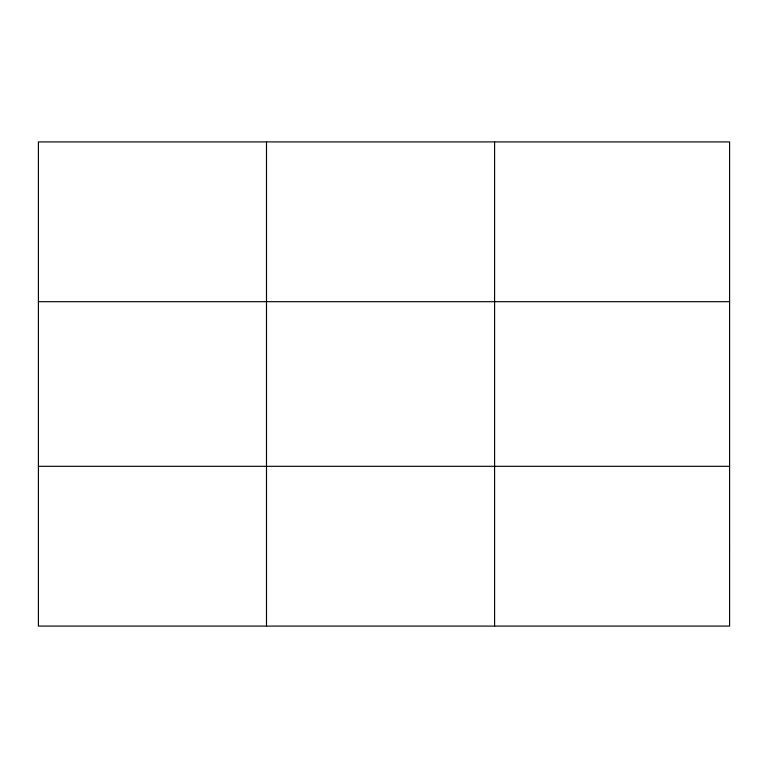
<?xml version="1.0" encoding="UTF-8"?>
<svg xmlns="http://www.w3.org/2000/svg" width="768" height="768" viewBox="0 0 768 768"><rect width="100%" height="100%" fill="white"/><g stroke="black" fill="none" stroke-linecap="round" stroke-linejoin="round"><path stroke-width="1.15" d="M266.496 626.083L266.496 141.917M494.592 626.083L494.592 141.917M38.4 301.69L729.6 301.69M38.4 466.31L729.6 466.31M729.6 546.192L729.6 626.083L38.4 626.083L38.4 141.917L729.6 141.917L729.6 546.192"/></g></svg>
